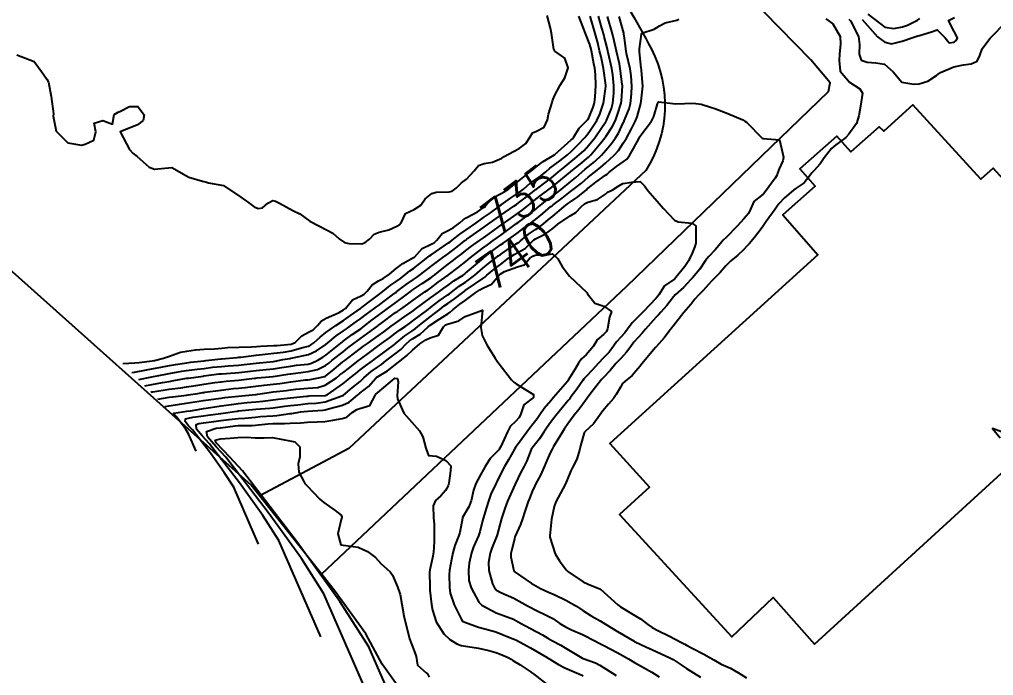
# Model space of a CAD drawing. Header units: metres. Extents: x 307586 to 320046, y 7427249 to 7434250.
# Drawn here: x 314086.2 to 314198.5, y 7432614.6 to 7432690.2 of the extents above; entities that cross this region are included whole.
import ezdxf
from ezdxf.enums import TextEntityAlignment as Align

# ---------------------------------------------------------------- set-up
doc = ezdxf.new("R2010")
doc.units = ezdxf.units.M
doc.header["$MEASUREMENT"] = 0
for name, color, linetype in [('Area', 45, 'Continuous'), ('Cotas', 45, 'Continuous'), ('Curvas de Nivel 1m', 11, 'Continuous'), ('Curvas de Nivel 5m', 15, 'Continuous'), ('Edificações', 30, 'Continuous'), ('Vias Primárias', 230, 'Continuous')]:
    doc.layers.add(name, color=color, linetype=linetype)
doc.styles.add('Style-STANDARD', font='STANDARD.shx')

msp = doc.modelspace()

# ---------------------------------------------------------------- linework, layer by layer
at = {"layer": 'Area'}
msp.add_polyline3d([(314131.15, 7432611.55, 744.81), (314128.01, 7432615.96, 744.06), (314126.11, 7432619.43, 744.11), (314122.59, 7432624.31, 744.22), (314121.35, 7432625.88, 744.06), (314112.9, 7432636.58, 744.22), (314074.12, 7432671.18, 732.01)], dxfattribs=at)
at = {"layer": 'Curvas de Nivel 1m', "flags": 128}
for points, elevation in [([(314085.89, 7432686.15), (314087.88, 7432685.38), (314088.73, 7432684.22), (314089.36, 7432683.36), (314089.52, 7432683.01), (314089.84, 7432681.35), (314090.12, 7432679.35), (314090.09, 7432679.07), (314090.42, 7432677.34), (314091.77, 7432675.99), (314093.34, 7432675.73), (314093.77, 7432675.84), (314094.75, 7432676.32), (314095.01, 7432677.29), (314094.81, 7432678.28), (314095.81, 7432678.57), (314096.91, 7432678.16), (314097.11, 7432679.27), (314097.55, 7432679.53), (314097.82, 7432679.66), (314098.87, 7432680.2), (314099.83, 7432680.21), (314100.56, 7432679.22), (314100.45, 7432678.58), (314099.8, 7432678.09), (314097.79, 7432677.26), (314098.87, 7432675.24), (314099.31, 7432674.79), (314099.76, 7432674.45), (314101.14, 7432673.22), (314101.74, 7432672.96), (314103.74, 7432673.18), (314105.73, 7432672.05), (314107.3, 7432671.58), (314107.73, 7432671.47), (314107.99, 7432671.4), (314109.72, 7432671.11), (314111.7, 7432669.76), (314112.63, 7432669.08), (314113.24, 7432668.62), (314113.69, 7432668.44), (314114.22, 7432668.52), (314114.82, 7432669.05), (314115.38, 7432669.36), (314115.7, 7432669.29), (314116.17, 7432669.04), (314117.68, 7432668.22), (314118.51, 7432667.84), (314119.67, 7432666.99), (314121.66, 7432665.94), (314122.31, 7432665.61), (314123.05, 7432664.95), (314123.65, 7432664.51), (314124.15, 7432664.43), (314125.64, 7432664.36), (314126.04, 7432664.52), (314126.52, 7432664.91), (314127.07, 7432665.5), (314127.66, 7432665.73), (314128.76, 7432665.98), (314129.67, 7432666.42), (314129.96, 7432666.58), (314130.21, 7432666.86), (314130.68, 7432667.86), (314131.69, 7432668.31), (314132.45, 7432668.84), (314132.97, 7432669.56), (314133.71, 7432670.18), (314134.22, 7432670.32), (314135.72, 7432670.36), (314136.08, 7432670.44), (314136.52, 7432670.79), (314137.12, 7432671.39), (314137.73, 7432671.82), (314138.59, 7432672.77), (314139.11, 7432673.4), (314139.76, 7432673.62), (314140.72, 7432673.78), (314141.77, 7432674.25), (314142.06, 7432674.43), (314142.55, 7432674.72), (314143.78, 7432675.35), (314144.56, 7432675.92), (314145.06, 7432676.69), (314145.33, 7432677.15), (314145.8, 7432677.37), (314146.67, 7432677.8), (314147.05, 7432678.67), (314147.17, 7432679.32), (314147.58, 7432680.66), (314147.64, 7432680.86), (314147.85, 7432681.42), (314148.5, 7432682.65), (314149.04, 7432683.48), (314149.43, 7432684.64), (314149.04, 7432685.78), (314147.91, 7432686.58), (314147.84, 7432686.66), (314147.8, 7432686.78), (314147.52, 7432688.66), (314147.41, 7432689.2), (314147, 7432690.67)], 732), ([(314098.12, 7432650.6), (314099.47, 7432650.65), (314099.99, 7432650.71), (314101.48, 7432650.89), (314101.75, 7432650.93), (314102.78, 7432651.19), (314103.49, 7432651.45), (314104.77, 7432651.89), (314105.49, 7432652.02), (314106.49, 7432652.16), (314107.49, 7432652.23), (314108.66, 7432652.28), (314109.5, 7432652.37), (314110.18, 7432652.42), (314111.5, 7432652.45), (314112.92, 7432652.49), (314113.5, 7432652.55), (314113.97, 7432652.59), (314115.5, 7432652.65), (314115.87, 7432652.67), (314117.5, 7432652.83), (314117.98, 7432653.01), (314118.75, 7432653.77), (314119.52, 7432654.18), (314120.03, 7432654.48), (314120.55, 7432654.98), (314121, 7432655.51), (314121.54, 7432655.8), (314123.05, 7432656.45), (314123.55, 7432656.76), (314123.66, 7432656.83), (314123.76, 7432656.94), (314124.57, 7432657.92), (314125.57, 7432658.39), (314125.92, 7432658.57), (314126.25, 7432658.91), (314126.83, 7432659.66), (314127.59, 7432660.11), (314128.1, 7432660.39), (314128.83, 7432660.88), (314129.61, 7432661.52), (314130.36, 7432662.12), (314131.62, 7432662.78), (314131.71, 7432662.85), (314132.62, 7432663.85), (314133.65, 7432664.34), (314133.97, 7432664.5), (314134.28, 7432664.81), (314134.91, 7432665.56), (314135.66, 7432665.95), (314136.23, 7432666.24), (314136.95, 7432666.79), (314137.32, 7432667.14), (314137.68, 7432667.35), (314138.99, 7432668.06), (314139.69, 7432668.55), (314139.81, 7432668.63), (314139.92, 7432668.75), (314140.76, 7432669.69), (314141.71, 7432670.19), (314142.07, 7432670.37), (314142.58, 7432670.72), (314143.73, 7432671.62), (314144.34, 7432672.09), (314145.09, 7432672.69), (314145.44, 7432672.99), (314145.75, 7432673.25), (314146.57, 7432673.87), (314147.77, 7432674.57), (314147.82, 7432674.61), (314147.88, 7432674.66), (314149.79, 7432676.34), (314149.94, 7432676.48), (314150.05, 7432676.63), (314150.72, 7432677.71), (314151.63, 7432678.61), (314151.73, 7432678.7), (314151.82, 7432678.89), (314152.31, 7432680.13), (314152.45, 7432680.6), (314152.56, 7432681.31), (314152.63, 7432682.6), (314152.6, 7432683.88), (314152.51, 7432684.6), (314152.41, 7432685.12), (314152.14, 7432686.61), (314152.1, 7432686.79), (314151.92, 7432687.33), (314151.42, 7432688.62), (314151.14, 7432689.42), (314150.67, 7432690.62)], 733), ([(314099.14, 7432649.55), (314099.46, 7432649.59), (314100.82, 7432649.86), (314101.46, 7432649.98), (314102.5, 7432650.17), (314103.47, 7432650.36), (314104.16, 7432650.49), (314105.48, 7432650.68), (314105.9, 7432650.73), (314107.48, 7432650.91), (314107.68, 7432650.93), (314109.4, 7432651.11), (314109.48, 7432651.12), (314111.28, 7432651.29), (314111.49, 7432651.31), (314111.72, 7432651.32), (314113.49, 7432651.55), (314114.84, 7432651.69), (314115.49, 7432651.76), (314116.62, 7432651.9), (314117.49, 7432652.06), (314118.95, 7432652.45), (314119.5, 7432652.6), (314119.76, 7432652.72), (314120.1, 7432652.98), (314120.85, 7432653.64), (314121.52, 7432654.15), (314122, 7432654.49), (314122.66, 7432654.95), (314123.54, 7432655.55), (314124.36, 7432656.12), (314125.51, 7432656.92), (314125.53, 7432656.94), (314125.55, 7432656.95), (314126.65, 7432657.82), (314127.57, 7432658.49), (314128.08, 7432658.89), (314128.9, 7432659.57), (314129.59, 7432660.04), (314130.09, 7432660.37), (314130.71, 7432660.86), (314131.2, 7432661.26), (314131.61, 7432661.55), (314133.26, 7432662.83), (314133.46, 7432662.98), (314133.63, 7432663.1), (314134.66, 7432663.78), (314135.65, 7432664.48), (314135.83, 7432664.61), (314136.06, 7432664.8), (314136.95, 7432665.5), (314137.66, 7432665.98), (314138.81, 7432666.76), (314139.68, 7432667.39), (314140.47, 7432667.96), (314141.5, 7432668.73), (314141.61, 7432668.82), (314141.7, 7432668.88), (314142.79, 7432669.63), (314143.72, 7432670.24), (314143.99, 7432670.43), (314144.3, 7432670.69), (314145.07, 7432671.35), (314145.73, 7432671.82), (314146.24, 7432672.17), (314146.84, 7432672.67), (314147.33, 7432673.08), (314147.75, 7432673.4), (314148.47, 7432673.95), (314149.34, 7432674.64), (314149.78, 7432675.02), (314150.6, 7432675.81), (314151.34, 7432676.61), (314151.55, 7432676.86), (314151.8, 7432677.18), (314152.73, 7432678.6), (314153.09, 7432679.32), (314153.52, 7432680.58), (314153.79, 7432682.51), (314153.79, 7432682.58), (314153.79, 7432682.66), (314153.49, 7432684.59), (314153.22, 7432685.9), (314153.06, 7432686.59), (314152.84, 7432687.51), (314152.54, 7432688.6), (314151.96, 7432690.61)], 734), ([(314100.64, 7432648.02), (314101.44, 7432648.18), (314102.66, 7432648.41), (314103.45, 7432648.53), (314104, 7432648.62), (314105.45, 7432648.88), (314105.69, 7432648.91), (314107.38, 7432649.14), (314107.44, 7432649.15), (314109.19, 7432649.38), (314109.46, 7432649.4), (314111.04, 7432649.51), (314111.46, 7432649.55), (314112.83, 7432649.7), (314113.46, 7432649.77), (314114.64, 7432649.88), (314115.47, 7432649.97), (314116.39, 7432650.11), (314117.47, 7432650.29), (314118.11, 7432650.38), (314119.48, 7432650.52), (314119.85, 7432650.62), (314120.57, 7432650.98), (314121.14, 7432651.32), (314121.49, 7432651.56), (314123.24, 7432652.94), (314123.39, 7432653.06), (314123.51, 7432653.15), (314124.54, 7432653.91), (314125.53, 7432654.6), (314125.72, 7432654.73), (314125.96, 7432654.92), (314126.85, 7432655.6), (314127.55, 7432656.11), (314128.58, 7432656.88), (314129.56, 7432657.6), (314130.29, 7432658.14), (314131.22, 7432658.85), (314131.42, 7432659), (314131.58, 7432659.11), (314132.62, 7432659.8), (314133.6, 7432660.47), (314133.8, 7432660.62), (314134.06, 7432660.82), (314134.92, 7432661.5), (314135.62, 7432662.02), (314136.06, 7432662.36), (314136.6, 7432662.79), (314137.17, 7432663.24), (314137.64, 7432663.6), (314138.31, 7432664.1), (314139.21, 7432664.76), (314139.66, 7432665.07), (314140.63, 7432665.77), (314141.67, 7432666.52), (314141.97, 7432666.73), (314143.69, 7432667.94), (314144.12, 7432668.26), (314144.66, 7432668.69), (314145.24, 7432669.15), (314145.71, 7432669.51), (314146.37, 7432670.02), (314147.24, 7432670.66), (314147.51, 7432670.87), (314147.73, 7432671.04), (314149.66, 7432672.63), (314149.71, 7432672.67), (314149.74, 7432672.7), (314150.8, 7432673.57), (314151.77, 7432674.36), (314151.91, 7432674.47), (314152.04, 7432674.61), (314153.18, 7432675.99), (314153.67, 7432676.58), (314153.79, 7432676.75), (314154.51, 7432677.86), (314154.87, 7432678.57), (314155.13, 7432679.26), (314155.53, 7432680.56), (314155.58, 7432680.83), (314155.68, 7432682.56), (314155.67, 7432682.76), (314155.44, 7432684.56), (314155.34, 7432685.12), (314155.01, 7432686.57), (314154.74, 7432687.76), (314154.55, 7432688.57), (314153.98, 7432690.56)], 736), ([(314101.35, 7432647.3), (314101.43, 7432647.31), (314101.56, 7432647.33), (314103.44, 7432647.62), (314104.8, 7432647.8), (314105.44, 7432647.9), (314106.52, 7432648.07), (314107.44, 7432648.21), (314108.71, 7432648.38), (314109.45, 7432648.48), (314110.01, 7432648.54), (314111.45, 7432648.68), (314113.27, 7432648.88), (314113.45, 7432648.9), (314113.59, 7432648.92), (314115, 7432649.04), (314115.42, 7432649.08), (314115.45, 7432649.09), (314117.13, 7432649.35), (314117.46, 7432649.4), (314118.89, 7432649.57), (314119.46, 7432649.65), (314120.55, 7432649.9), (314121.47, 7432650.35), (314121.83, 7432650.62), (314122.25, 7432650.96), (314123.49, 7432651.95), (314124.05, 7432652.38), (314124.75, 7432652.93), (314125.18, 7432653.25), (314125.51, 7432653.48), (314126.36, 7432654.07), (314127.46, 7432654.9), (314127.5, 7432654.93), (314127.53, 7432654.96), (314127.79, 7432655.15), (314129.55, 7432656.45), (314129.8, 7432656.62), (314130.15, 7432656.86), (314130.97, 7432657.44), (314131.56, 7432657.87), (314132.92, 7432658.83), (314133.31, 7432659.09), (314133.58, 7432659.28), (314134.46, 7432659.94), (314135.6, 7432660.77), (314135.62, 7432660.78), (314135.65, 7432660.8), (314136.76, 7432661.63), (314137.62, 7432662.33), (314138.15, 7432662.77), (314138.98, 7432663.41), (314139.64, 7432663.9), (314140.12, 7432664.27), (314140.77, 7432664.74), (314141.29, 7432665.1), (314141.66, 7432665.38), (314143.48, 7432666.7), (314143.67, 7432666.84), (314144.75, 7432667.63), (314145.69, 7432668.37), (314145.86, 7432668.51), (314146.07, 7432668.68), (314146.98, 7432669.39), (314147.71, 7432669.93), (314148.13, 7432670.24), (314148.63, 7432670.65), (314149.73, 7432671.55), (314150.33, 7432672.03), (314151, 7432672.62), (314151.4, 7432672.96), (314151.75, 7432673.24), (314152.52, 7432673.85), (314153.26, 7432674.59), (314153.78, 7432675.15), (314154.44, 7432675.92), (314154.9, 7432676.57), (314155.22, 7432677.14), (314155.81, 7432678.4), (314155.87, 7432678.51), (314155.89, 7432678.56), (314156.45, 7432679.93), (314156.62, 7432680.55), (314156.75, 7432681.65), (314156.78, 7432682.55), (314156.69, 7432683.74), (314156.56, 7432684.55), (314156.17, 7432686.3), (314156.12, 7432686.56), (314155.93, 7432688.07), (314155.86, 7432688.56), (314155.85, 7432688.65), (314155.33, 7432690.57)], 737), ([(314102.14, 7432646.48), (314103.43, 7432646.69), (314103.85, 7432646.75), (314105.43, 7432646.95), (314105.62, 7432646.97), (314106.74, 7432647.15), (314107.34, 7432647.24), (314107.43, 7432647.25), (314107.57, 7432647.27), (314109.44, 7432647.52), (314110.84, 7432647.69), (314111.44, 7432647.75), (314112.2, 7432647.83), (314113.44, 7432647.97), (314114.4, 7432648.09), (314115.44, 7432648.2), (314116.19, 7432648.29), (314117.45, 7432648.47), (314119.15, 7432648.7), (314119.45, 7432648.72), (314119.69, 7432648.75), (314120.85, 7432648.98), (314121.34, 7432649.08), (314121.46, 7432649.14), (314122.47, 7432649.95), (314123.48, 7432650.78), (314123.57, 7432650.85), (314123.69, 7432650.94), (314124.71, 7432651.71), (314125.5, 7432652.3), (314125.85, 7432652.57), (314126.32, 7432652.91), (314127.01, 7432653.4), (314127.52, 7432653.76), (314128.17, 7432654.24), (314129.05, 7432654.88), (314129.54, 7432655.24), (314130.49, 7432655.92), (314131.55, 7432656.66), (314131.81, 7432656.85), (314133.57, 7432658.16), (314133.95, 7432658.44), (314134.48, 7432658.81), (314135.12, 7432659.26), (314135.59, 7432659.62), (314136.27, 7432660.12), (314137.33, 7432660.78), (314137.49, 7432660.89), (314137.6, 7432660.98), (314139.21, 7432662.35), (314139.62, 7432662.7), (314139.65, 7432662.72), (314139.68, 7432662.75), (314140.76, 7432663.61), (314141.65, 7432664.25), (314141.93, 7432664.44), (314142.34, 7432664.72), (314143.66, 7432665.69), (314144.24, 7432666.13), (314145, 7432666.69), (314145.39, 7432666.97), (314145.68, 7432667.19), (314146.51, 7432667.85), (314147.45, 7432668.66), (314147.58, 7432668.77), (314147.7, 7432668.85), (314148.73, 7432669.62), (314149.72, 7432670.41), (314149.84, 7432670.51), (314150, 7432670.63), (314150.96, 7432671.38), (314151.74, 7432672.04), (314152.42, 7432672.6), (314153.16, 7432673.18), (314153.76, 7432673.71), (314154.23, 7432674.11), (314154.75, 7432674.57), (314155.22, 7432675.12), (314155.79, 7432675.96), (314156.02, 7432676.33), (314156.16, 7432676.56), (314156.74, 7432677.61), (314157.2, 7432678.55), (314157.37, 7432679), (314157.81, 7432680.54), (314157.81, 7432680.57), (314157.85, 7432680.79), (314158.04, 7432682.54), (314157.89, 7432684.35), (314157.87, 7432684.54), (314157.86, 7432684.57), (314157.64, 7432686.54), (314157.64, 7432686.82), (314157.88, 7432688.54), (314157.89, 7432688.59), (314157.93, 7432688.65), (314159.34, 7432689.12), (314159.95, 7432689.5), (314160.61, 7432689.85), (314161.96, 7432690.13), (314162.19, 7432690.25)], 738), ([(314179.13, 7432690.28), (314179.95, 7432689.7), (314180.8, 7432688.26), (314180.81, 7432687.38), (314180.72, 7432686.26), (314180.67, 7432685.5), (314180.8, 7432684.26), (314181.87, 7432683.01), (314183.06, 7432682.23), (314183.35, 7432681.72), (314183.11, 7432680.23), (314182.95, 7432679.11), (314182.65, 7432678.24), (314181.8, 7432677), (314181.44, 7432676.61), (314180.98, 7432676.26), (314180.28, 7432675.77), (314179.78, 7432675.34), (314178.94, 7432674.28), (314178.47, 7432673.58), (314177.75, 7432672.78), (314177.51, 7432672.54), (314177.32, 7432672.3), (314176.63, 7432671.41), (314175.73, 7432670.78), (314175.46, 7432670.59), (314175.15, 7432670.33), (314174.37, 7432669.68), (314173.7, 7432668.98), (314173.45, 7432668.6), (314173.28, 7432668.35), (314172.26, 7432666.94), (314171.86, 7432666.37), (314171.67, 7432666.1), (314170.91, 7432665.12), (314170.28, 7432664.38), (314169.99, 7432664.05), (314169.64, 7432663.7), (314168.97, 7432663.06), (314168.2, 7432662.41), (314167.62, 7432661.82), (314166.97, 7432661.07), (314166.31, 7432660.43), (314165.94, 7432660.09), (314165.59, 7432659.69), (314165.01, 7432659.01), (314164.46, 7432658.45), (314164.04, 7432657.99), (314163.56, 7432657.4), (314162.78, 7432656.47), (314161.54, 7432654.9), (314161.35, 7432654.67), (314161.21, 7432654.49), (314160.49, 7432653.53), (314159.56, 7432652.51), (314159.53, 7432652.48), (314159.5, 7432652.44), (314157.93, 7432650.53), (314157.72, 7432650.29), (314157.47, 7432649.98), (314156.81, 7432649.2), (314156.01, 7432648.55), (314155.71, 7432648.3), (314155.45, 7432647.86), (314154.98, 7432647.02), (314154.64, 7432646.57), (314154.08, 7432645.92), (314153.42, 7432645.13), (314153.05, 7432644.59), (314152.37, 7432643.63), (314151.38, 7432642.75), (314151.32, 7432642.67), (314151.29, 7432642.61), (314150.86, 7432641.12), (314150.73, 7432640.62), (314150.42, 7432639.55), (314149.94, 7432638.62), (314149.73, 7432638.23), (314149.32, 7432637.17), (314149.08, 7432636.63), (314148.83, 7432636.16), (314148.02, 7432634.65), (314147.82, 7432634.12), (314147.52, 7432632.66), (314147.31, 7432630.72), (314147.31, 7432630.66), (314147.33, 7432630.57), (314147.93, 7432628.65), (314148.44, 7432627.87), (314149.19, 7432626.83), (314149.39, 7432626.63), (314151.18, 7432625.44), (314151.73, 7432625.15), (314153.17, 7432624.58), (314155.15, 7432622.79), (314155.45, 7432622.56), (314157.13, 7432621.56), (314157.77, 7432621.17), (314158.63, 7432620.52), (314159.12, 7432620.19), (314159.78, 7432619.84), (314161.1, 7432619.17), (314162.41, 7432618.47), (314162.87, 7432618.25), (314163.09, 7432618.14), (314163.73, 7432617.81), (314165.08, 7432617.12), (314166.21, 7432616.43), (314167.07, 7432615.96), (314168.14, 7432615.48), (314169.06, 7432614.95), (314169.97, 7432614.38)], 738), ([(314181.78, 7432690.25), (314181.96, 7432690.07), (314182.88, 7432688.24), (314183.01, 7432687.32), (314182.96, 7432686.23), (314183.22, 7432685.54), (314183.9, 7432685.29), (314184.89, 7432685.22), (314185.9, 7432685.08), (314186.9, 7432684.19), (314187.88, 7432682.99), (314189.28, 7432682.75), (314189.87, 7432682.8), (314190.9, 7432683.12), (314191.89, 7432683.77), (314192.08, 7432683.93), (314192.33, 7432684.12), (314193.9, 7432684.77), (314195.01, 7432684.98), (314195.9, 7432685.11), (314196.58, 7432685.4), (314196.87, 7432686.07), (314197.16, 7432686.82), (314197.93, 7432687.89), (314198.08, 7432688.06), (314199.96, 7432689.99)], 737), ([(314183.3, 7432690.23), (314183.95, 7432689.54), (314185.1, 7432688.21), (314185.93, 7432687.61), (314186.7, 7432687.42), (314187.93, 7432687.71), (314189.15, 7432688.16), (314189.74, 7432688.35), (314189.94, 7432688.39), (314191.3, 7432688.78), (314191.95, 7432689.02), (314192.88, 7432688.12), (314193.35, 7432687.53), (314193.93, 7432687.62), (314194.21, 7432687.82), (314194.29, 7432688.1), (314193.94, 7432688.85), (314193.26, 7432690.11), (314193.97, 7432690.45)], 736), ([(314102.95, 7432645.65), (314103.41, 7432645.72), (314104.67, 7432645.91), (314105.42, 7432646.02), (314106.41, 7432646.16), (314107.42, 7432646.31), (314108.81, 7432646.5), (314109.43, 7432646.59), (314109.88, 7432646.66), (314111.43, 7432646.83), (314113.4, 7432647.02), (314113.43, 7432647.03), (314113.46, 7432647.03), (314113.66, 7432647.06), (314115.2, 7432647.28), (314115.44, 7432647.31), (314116.98, 7432647.48), (314117.44, 7432647.54), (314118.05, 7432647.62), (314119.44, 7432647.75), (314120.59, 7432647.83), (314121.44, 7432648.1), (314122.73, 7432648.95), (314123.13, 7432649.27), (314123.46, 7432649.53), (314124.26, 7432650.14), (314125.25, 7432650.92), (314125.38, 7432651.02), (314125.48, 7432651.1), (314126.54, 7432651.86), (314127.5, 7432652.58), (314127.93, 7432652.89), (314128.84, 7432653.55), (314129.52, 7432654.07), (314129.98, 7432654.42), (314130.63, 7432654.86), (314131.17, 7432655.22), (314131.54, 7432655.5), (314133.28, 7432656.82), (314133.56, 7432657.04), (314134.56, 7432657.81), (314135.57, 7432658.49), (314135.75, 7432658.62), (314135.98, 7432658.8), (314136.87, 7432659.5), (314137.59, 7432659.96), (314138.08, 7432660.29), (314138.67, 7432660.76), (314139.61, 7432661.56), (314140.27, 7432662.09), (314141.07, 7432662.74), (314141.38, 7432662.98), (314141.63, 7432663.16), (314142.56, 7432663.79), (314143.65, 7432664.48), (314143.78, 7432664.57), (314143.93, 7432664.7), (314144.87, 7432665.48), (314145.67, 7432666.02), (314146.07, 7432666.27), (314146.6, 7432666.67), (314147.18, 7432667.16), (314147.68, 7432667.57), (314148.95, 7432668.64), (314149.37, 7432668.97), (314149.7, 7432669.2), (314150.55, 7432669.78), (314151.54, 7432670.61), (314151.64, 7432670.7), (314151.72, 7432670.77), (314152.61, 7432671.47), (314153.74, 7432672.28), (314153.91, 7432672.41), (314154.11, 7432672.58), (314155.02, 7432673.3), (314155.76, 7432673.83), (314156.19, 7432674.13), (314156.5, 7432674.55), (314156.97, 7432675.36), (314157.61, 7432676.54), (314157.67, 7432676.66), (314157.8, 7432676.88), (314159.04, 7432678.52), (314159.31, 7432679.03), (314159.73, 7432680.51), (314159.85, 7432680.72), (314161.84, 7432680.49), (314163.84, 7432680.58), (314164.75, 7432680.45), (314165.84, 7432680.1), (314166.32, 7432679.95), (314167.83, 7432679.4), (314169.57, 7432678.64), (314169.81, 7432678.52), (314169.98, 7432678.39), (314171.79, 7432676.55), (314171.92, 7432676.49), (314173.79, 7432676.34), (314174.26, 7432674.34), (314174.16, 7432673.94), (314173.75, 7432673.01), (314173.56, 7432672.53), (314173.53, 7432672.34), (314173.31, 7432671.92), (314172.13, 7432670.36), (314171.95, 7432670.13), (314171.72, 7432669.93), (314170.83, 7432669.26), (314170.45, 7432668.38), (314170.2, 7432667.87), (314169.68, 7432667.25), (314168.93, 7432666.4), (314167.66, 7432665.12), (314167.29, 7432664.79), (314166.98, 7432664.43), (314166.39, 7432663.69), (314165.63, 7432662.92), (314165.41, 7432662.65), (314165.28, 7432662.44), (314164.61, 7432661.45), (314163.75, 7432660.46), (314163.68, 7432660.38), (314163.6, 7432660.29), (314162.71, 7432659.35), (314161.76, 7432658.49), (314161.57, 7432658.28), (314160.79, 7432657.27), (314160.12, 7432656.5), (314159.85, 7432656.21), (314159.55, 7432655.89), (314158.35, 7432654.53), (314157.98, 7432654.08), (314157.52, 7432653.59), (314157.02, 7432653.03), (314156.66, 7432652.55), (314156.17, 7432651.88), (314155.49, 7432651.18), (314155.18, 7432650.87), (314154.93, 7432650.57), (314154.27, 7432649.78), (314153.46, 7432648.93), (314153.29, 7432648.75), (314153.15, 7432648.58), (314152.17, 7432647.33), (314151.62, 7432646.61), (314151.43, 7432646.34), (314150.7, 7432645.34), (314150.11, 7432644.62), (314149.81, 7432644.23), (314149.4, 7432643.63), (314148.99, 7432643.03), (314148.73, 7432642.64), (314147.74, 7432641.02), (314147.54, 7432640.66), (314147.36, 7432640.28), (314146.87, 7432639.14), (314146.68, 7432638.67), (314146.26, 7432637.74), (314145.68, 7432636.68), (314145.56, 7432636.43), (314145.3, 7432635.83), (314144.96, 7432635.02), (314144.83, 7432634.68), (314144.42, 7432633.54), (314144.16, 7432632.69), (314143.92, 7432632.03), (314143.33, 7432630.7), (314143.3, 7432630.64), (314143.24, 7432630.36), (314142.91, 7432629.01), (314142.84, 7432628.71), (314142.82, 7432628.32), (314143.16, 7432626.7), (314143.17, 7432626.68), (314143.19, 7432626.66), (314143.33, 7432626.56), (314145.18, 7432625.28), (314146.24, 7432624.67), (314147.17, 7432624.25), (314147.88, 7432623.94), (314149.15, 7432623.31), (314150.41, 7432622.62), (314151.14, 7432622.15), (314152.07, 7432621.53), (314153.13, 7432620.94), (314153.74, 7432620.57), (314155.11, 7432619.71), (314157.03, 7432618.6), (314157.09, 7432618.57), (314157.15, 7432618.54), (314158.48, 7432617.91), (314159.08, 7432617.64), (314160.66, 7432616.91), (314161.08, 7432616.72), (314161.23, 7432616.64), (314161.52, 7432616.48), (314162.46, 7432615.86), (314163.06, 7432615.46), (314164.67, 7432614.44)], 739), ([(314113.75, 7432629.78), (314110.88, 7432636.34), (314109.8, 7432638.03), (314108.2, 7432640.26), (314106.15, 7432642.93), (314105.69, 7432643.42), (314105.28, 7432643.9), (314105.31, 7432644.2), (314106.16, 7432644.39), (314107.4, 7432644.55), (314107.92, 7432644.62), (314109.41, 7432644.84), (314109.65, 7432644.87), (314111.25, 7432645.09), (314111.39, 7432645.11), (314111.41, 7432645.12), (314111.44, 7432645.12), (314113.42, 7432645.31), (314115.03, 7432645.43), (314115.42, 7432645.47), (314116.77, 7432645.67), (314117.42, 7432645.75), (314118.26, 7432645.84), (314119.42, 7432645.97), (314120.38, 7432646.02), (314121.43, 7432646.19), (314123.34, 7432646.85), (314123.43, 7432646.89), (314123.47, 7432646.9), (314123.52, 7432646.94), (314124.56, 7432647.81), (314125.45, 7432648.52), (314125.66, 7432648.71), (314125.88, 7432648.92), (314126.72, 7432649.65), (314127.47, 7432650.16), (314127.91, 7432650.46), (314128.43, 7432650.89), (314129.49, 7432651.71), (314130.15, 7432652.21), (314130.78, 7432652.86), (314131.15, 7432653.21), (314131.51, 7432653.43), (314132.38, 7432653.98), (314133.3, 7432654.82), (314133.53, 7432655.01), (314134.63, 7432655.72), (314135.55, 7432656.32), (314135.84, 7432656.51), (314136.17, 7432656.79), (314136.94, 7432657.41), (314137.56, 7432657.86), (314138.78, 7432658.76), (314139.24, 7432659.09), (314139.58, 7432659.26), (314140.6, 7432659.73), (314141.45, 7432660.73), (314141.52, 7432660.81), (314141.6, 7432660.87), (314142.08, 7432661.19), (314143.61, 7432661.73), (314144.37, 7432661.94), (314144.99, 7432662.69), (314145.35, 7432662.96), (314145.63, 7432663.05), (314147.15, 7432663.14), (314147.63, 7432663.22), (314148.24, 7432662.65), (314148.74, 7432661.77), (314149.6, 7432660.63), (314151.58, 7432658.76), (314151.68, 7432658.61), (314152.51, 7432657.55), (314153.56, 7432657.19), (314154.43, 7432656.57), (314154.21, 7432655.91), (314153.95, 7432654.58), (314153.84, 7432654.27), (314153.52, 7432653.94), (314152.78, 7432653.32), (314152.36, 7432652.6), (314151.49, 7432651.59), (314150.97, 7432651.13), (314150.64, 7432650.62), (314150.19, 7432649.91), (314149.45, 7432648.68), (314149.43, 7432648.65), (314149.42, 7432648.63), (314149.34, 7432648.52), (314147.76, 7432646.66), (314147.43, 7432646.29), (314146.67, 7432645.42), (314146.17, 7432644.67), (314145.87, 7432644.21), (314145.4, 7432643.62), (314144.97, 7432643.1), (314144.66, 7432642.69), (314144.13, 7432641.94), (314143.36, 7432640.9), (314143.24, 7432640.7), (314142.56, 7432639.49), (314142.09, 7432638.72), (314141.32, 7432637.23), (314141.16, 7432636.89), (314141.08, 7432636.73), (314140.52, 7432635.52), (314140.25, 7432634.74), (314140.02, 7432634), (314139.64, 7432632.75), (314139.56, 7432632.45), (314139.25, 7432631.19), (314139.1, 7432630.75), (314138.53, 7432629.46), (314138.28, 7432628.76), (314138.02, 7432627.59), (314137.93, 7432626.77), (314137.99, 7432625.58), (314138.25, 7432624.76), (314139.15, 7432623.08), (314139.47, 7432622.75), (314141.13, 7432621.87), (314141.98, 7432621.57), (314143.13, 7432621.12), (314143.95, 7432620.69), (314145.11, 7432620.06), (314146.46, 7432619.31), (314147.1, 7432618.95), (314147.62, 7432618.65), (314148.57, 7432618.12), (314149.08, 7432617.82), (314151.01, 7432616.67), (314151.07, 7432616.64), (314151.09, 7432616.63), (314151.15, 7432616.61), (314152.58, 7432616.1), (314153.07, 7432615.85), (314154.98, 7432614.63)], 741), ([(314120.93, 7432619.09), (314116.08, 7432630.2), (314114.23, 7432633.09), (314111.54, 7432636.85), (314108.06, 7432641.36), (314107.28, 7432642.21), (314106.58, 7432643.01), (314106.54, 7432643.57), (314106.86, 7432643.68), (314107.39, 7432643.75), (314108.61, 7432643.91), (314109.4, 7432644.01), (314110.35, 7432644.15), (314111.4, 7432644.25), (314112.18, 7432644.3), (314113.4, 7432644.42), (314113.98, 7432644.48), (314115.41, 7432644.55), (314115.85, 7432644.59), (314117.41, 7432644.82), (314117.58, 7432644.84), (314118.57, 7432645), (314119.41, 7432645.1), (314121.17, 7432645.22), (314121.42, 7432645.26), (314121.82, 7432645.37), (314123.42, 7432645.79), (314124.21, 7432646.15), (314125.14, 7432646.92), (314125.29, 7432647.06), (314125.44, 7432647.17), (314126.41, 7432647.95), (314127.25, 7432648.9), (314127.35, 7432649), (314127.46, 7432649.07), (314128.6, 7432649.75), (314129.48, 7432650.42), (314129.72, 7432650.62), (314130.02, 7432650.86), (314130.83, 7432651.52), (314131.5, 7432652.13), (314132.34, 7432652.84), (314133.03, 7432653.31), (314133.51, 7432653.53), (314134.47, 7432653.86), (314135.08, 7432654.8), (314135.3, 7432655.04), (314135.54, 7432655.13), (314136.83, 7432655.5), (314137.55, 7432656), (314139.55, 7432656.75), (314139.37, 7432654.75), (314139.52, 7432653.8), (314140.04, 7432652.74), (314141.02, 7432651.2), (314141.34, 7432650.73), (314141.48, 7432650.55), (314142.92, 7432648.71), (314143.18, 7432648.44), (314143.45, 7432648.26), (314144.56, 7432647.57), (314145.44, 7432647.02), (314145.45, 7432646.68), (314144.31, 7432645.81), (314143.93, 7432644.69), (314143.76, 7432644.34), (314143.4, 7432643.96), (314142.76, 7432643.34), (314142.44, 7432642.71), (314141.67, 7432641.03), (314141.49, 7432640.73), (314141.44, 7432640.65), (314141.36, 7432640.56), (314140.46, 7432639.63), (314139.87, 7432638.74), (314139.69, 7432638.39), (314139.32, 7432637.78), (314138.78, 7432636.76), (314138.54, 7432636), (314138.24, 7432634.77), (314137.97, 7432634.08), (314137.26, 7432632.83), (314137.24, 7432632.8), (314137.24, 7432632.78), (314136.93, 7432631.1), (314136.83, 7432630.78), (314136.38, 7432629.63), (314136.15, 7432628.79), (314135.99, 7432628.01), (314135.77, 7432626.79), (314135.72, 7432626.26), (314135.74, 7432624.79), (314135.84, 7432624.12), (314136.28, 7432622.79), (314137.13, 7432621.09), (314137.27, 7432620.92), (314137.53, 7432620.77), (314139.11, 7432620.22), (314139.82, 7432620.03), (314141.11, 7432619.67), (314142.8, 7432619), (314143.1, 7432618.87), (314143.46, 7432618.7), (314145.08, 7432617.85), (314147.02, 7432616.71), (314147.07, 7432616.68), (314147.11, 7432616.66), (314148.33, 7432615.9), (314149.06, 7432615.54), (314150.94, 7432614.72), (314151.05, 7432614.67), (314151.1, 7432614.65), (314151.16, 7432614.61)], 742), ([(314128.12, 7432608.4), (314121.27, 7432624.07), (314118.68, 7432628.12), (314114.86, 7432633.44), (314109.97, 7432639.8), (314108.85, 7432641), (314107.85, 7432642.14), (314107.75, 7432642.76), (314108.88, 7432643.12), (314109.31, 7432643.18), (314109.38, 7432643.19), (314111.06, 7432643.42), (314111.39, 7432643.44), (314113.01, 7432643.45), (314113.39, 7432643.47), (314114.8, 7432643.64), (314115.39, 7432643.66), (314116.74, 7432643.68), (314117.39, 7432643.7), (314118.62, 7432643.77), (314119.4, 7432643.82), (314120.52, 7432643.85), (314121.4, 7432643.9), (314122.31, 7432644.04), (314123.4, 7432644.25), (314123.93, 7432644.41), (314124.53, 7432644.93), (314125.06, 7432645.28), (314125.42, 7432645.4), (314126.58, 7432645.75), (314127.18, 7432646.9), (314127.28, 7432647.06), (314127.44, 7432647.2), (314129.4, 7432648.87), (314129.43, 7432648.9), (314129.45, 7432648.9), (314129.75, 7432648.87), (314129.83, 7432648.48), (314129.73, 7432646.87), (314129.78, 7432646.52), (314130.5, 7432644.86), (314131.4, 7432643.84), (314132.31, 7432642.84), (314132.67, 7432642.12), (314133.01, 7432640.83), (314133.35, 7432639.98), (314134.25, 7432639.91), (314135.34, 7432639.43), (314135.92, 7432638.79), (314135.88, 7432638.24), (314135.68, 7432636.8), (314135.62, 7432636.49), (314135.3, 7432635.95), (314134.74, 7432635.36), (314134.14, 7432634.81), (314133.89, 7432634.2), (314133.93, 7432632.81), (314133.97, 7432632.1), (314134, 7432630.81), (314133.98, 7432630.06), (314133.9, 7432628.81), (314133.81, 7432628.21), (314133.49, 7432626.82), (314133.46, 7432626.55), (314133.49, 7432624.82), (314133.5, 7432624.48), (314133.67, 7432622.81), (314133.78, 7432622.17), (314134.21, 7432620.81), (314135.1, 7432619.46), (314135.8, 7432618.79), (314136.59, 7432618.28), (314137.09, 7432618.11), (314137.85, 7432618), (314139.08, 7432617.81), (314140.28, 7432617.54), (314141.08, 7432617.3), (314141.5, 7432617.14), (314142.5, 7432616.71), (314142.87, 7432616.51), (314143.07, 7432616.38), (314143.89, 7432615.86), (314145.06, 7432615.09), (314145.62, 7432614.67), (314147.04, 7432613.56)], 743), ([(314199.39, 7432642.7), (314198.34, 7432643.1), (314199.23, 7432642.03)], 737), ([(314135.31, 7432597.71), (314126.46, 7432617.93), (314123.11, 7432623.17), (314118.2, 7432630.02), (314111.89, 7432638.23), (314110.44, 7432639.78), (314108.88, 7432641.44), (314108.74, 7432641.75), (314109.37, 7432641.89), (314110.49, 7432641.98), (314111.37, 7432642.08), (314112.4, 7432642.1), (314113.37, 7432642.02), (314114.41, 7432642.01), (314115.37, 7432642.05), (314116.55, 7432641.85), (314117.37, 7432641.69), (314117.92, 7432641.56), (314118.51, 7432641), (314118.51, 7432639.84), (314118.33, 7432639.01), (314118.4, 7432638.08), (314118.95, 7432637), (314119.1, 7432636.78), (314119.31, 7432636.52), (314120.81, 7432634.97), (314121.29, 7432634.58), (314122.58, 7432633.65), (314123.27, 7432633.13), (314123.36, 7432632.94), (314123.36, 7432632.84), (314123.26, 7432632.63), (314122.88, 7432630.95), (314123.22, 7432629.71), (314124.64, 7432629.51), (314125.22, 7432629.41), (314126.31, 7432628.91), (314127.21, 7432628.23), (314127.86, 7432627.55), (314128.58, 7432626.88), (314128.92, 7432626.6), (314129.19, 7432626.22), (314129.77, 7432624.86), (314130.06, 7432623.96), (314130.28, 7432622.86), (314130.49, 7432621.5), (314130.63, 7432620.85), (314131.1, 7432619.07), (314131.15, 7432618.85), (314131.7, 7432617.47), (314131.92, 7432616.84), (314132.06, 7432615.83), (314133.05, 7432614.96), (314133.21, 7432614.82), (314133.41, 7432614.45)], 744)]:
    msp.add_lwpolyline(points, dxfattribs=dict(at, elevation=elevation))
at = {"layer": 'Curvas de Nivel 5m', "flags": 128}
for points, elevation in [([(314183.97, 7432690.82), (314184.77, 7432690.21), (314185.95, 7432689.34), (314186.95, 7432689.19), (314187.95, 7432689.38), (314188.56, 7432689.57), (314189.7, 7432690.15), (314189.96, 7432690.32)], 735), ([(314099.94, 7432648.73), (314101.45, 7432649.04), (314102.25, 7432649.2), (314103.24, 7432649.4), (314103.46, 7432649.44), (314104.92, 7432649.71), (314105.46, 7432649.79), (314106.67, 7432649.94), (314107.47, 7432650.03), (314108.44, 7432650.15), (314109.47, 7432650.26), (314110.26, 7432650.32), (314111.47, 7432650.41), (314112.09, 7432650.47), (314113.48, 7432650.62), (314113.87, 7432650.67), (314115.48, 7432650.83), (314115.66, 7432650.86), (314116.55, 7432651.03), (314117.34, 7432651.17), (314117.48, 7432651.2), (314117.71, 7432651.24), (314119.49, 7432651.61), (314120.43, 7432652.04), (314121.5, 7432652.79), (314121.73, 7432652.97), (314122.71, 7432653.76), (314123.52, 7432654.35), (314123.87, 7432654.59), (314124.35, 7432654.93), (314125.05, 7432655.42), (314125.54, 7432655.77), (314126.2, 7432656.26), (314127.05, 7432656.9), (314127.34, 7432657.12), (314127.56, 7432657.28), (314129.17, 7432658.48), (314129.57, 7432658.77), (314129.63, 7432658.82), (314129.7, 7432658.87), (314130.76, 7432659.68), (314131.59, 7432660.26), (314131.95, 7432660.5), (314132.43, 7432660.84), (314133.61, 7432661.76), (314134.21, 7432662.22), (314134.99, 7432662.81), (314135.36, 7432663.07), (314135.63, 7432663.27), (314136.5, 7432663.93), (314137.61, 7432664.78), (314137.63, 7432664.8), (314137.65, 7432664.81), (314137.77, 7432664.9), (314139.67, 7432666.24), (314139.96, 7432666.45), (314140.38, 7432666.74), (314141.13, 7432667.28), (314141.68, 7432667.67), (314143.17, 7432668.71), (314143.48, 7432668.92), (314143.7, 7432669.08), (314144.62, 7432669.78), (314145.72, 7432670.63), (314145.75, 7432670.65), (314145.79, 7432670.68), (314146.88, 7432671.52), (314147.74, 7432672.18), (314148.32, 7432672.65), (314149.09, 7432673.3), (314149.76, 7432673.84), (314150.2, 7432674.19), (314150.71, 7432674.62), (314151.26, 7432675.14), (314151.78, 7432675.69), (314152.51, 7432676.6), (314153.81, 7432678.49), (314153.85, 7432678.55), (314153.87, 7432678.58), (314154.43, 7432679.98), (314154.59, 7432680.57), (314154.7, 7432681.73), (314154.7, 7432682.57), (314154.6, 7432683.86), (314154.48, 7432684.57), (314154.06, 7432686.43), (314154.02, 7432686.58), (314153.92, 7432686.97), (314153.58, 7432688.24), (314153.49, 7432688.59), (314153.31, 7432689.22), (314152.94, 7432690.6)], 735), ([(314106.56, 7432640.48), (314105.69, 7432642.48), (314105.35, 7432643), (314104.86, 7432643.68), (314104.25, 7432644.49), (314104.1, 7432644.64), (314103.98, 7432644.79), (314104, 7432644.88), (314105.47, 7432645.09), (314105.92, 7432645.15), (314107.2, 7432645.36), (314107.42, 7432645.39), (314107.71, 7432645.43), (314109.42, 7432645.7), (314110.64, 7432645.88), (314111.42, 7432645.98), (314112.42, 7432646.08), (314113.42, 7432646.17), (314114.23, 7432646.24), (314115.43, 7432646.4), (314115.99, 7432646.47), (314117.43, 7432646.63), (314119.26, 7432646.82), (314119.43, 7432646.84), (314119.57, 7432646.85), (314121.43, 7432646.91), (314121.64, 7432646.97), (314123.45, 7432648.26), (314123.83, 7432648.56), (314124.29, 7432648.93), (314124.95, 7432649.44), (314125.47, 7432649.85), (314126.06, 7432650.33), (314126.88, 7432650.91), (314127.23, 7432651.16), (314127.49, 7432651.34), (314129.41, 7432652.78), (314129.5, 7432652.85), (314130.59, 7432653.78), (314131.53, 7432654.4), (314131.8, 7432654.58), (314132.12, 7432654.84), (314133.54, 7432655.97), (314134.03, 7432656.33), (314134.63, 7432656.81), (314135.14, 7432657.22), (314135.56, 7432657.5), (314136.34, 7432658.02), (314137.3, 7432658.78), (314137.46, 7432658.9), (314137.58, 7432658.98), (314138.64, 7432659.71), (314139.6, 7432660.38), (314139.82, 7432660.53), (314140.06, 7432660.75), (314140.89, 7432661.45), (314141.62, 7432662.01), (314142.57, 7432662.72), (314143.19, 7432663.15), (314143.63, 7432663.38), (314144.48, 7432663.85), (314145.33, 7432664.68), (314145.49, 7432664.84), (314145.66, 7432664.94), (314146.81, 7432665.52), (314147.67, 7432666.15), (314148.26, 7432666.65), (314149.68, 7432667.58), (314150.33, 7432667.98), (314150.92, 7432668.62), (314151.32, 7432668.99), (314151.7, 7432669.16), (314152.82, 7432669.48), (314153.72, 7432670.1), (314153.97, 7432670.32), (314154.51, 7432670.57), (314155.26, 7432671.04), (314155.73, 7432671.31), (314156.79, 7432671.49), (314157.73, 7432671.56), (314158.25, 7432671.06), (314158.63, 7432670.53), (314159.7, 7432669.28), (314160.4, 7432668.5), (314161.68, 7432667.1), (314162.11, 7432666.91), (314163.68, 7432666.74), (314164.13, 7432666.46), (314164.14, 7432665.99), (314164.14, 7432664.46), (314164.05, 7432664.05), (314163.63, 7432663.1), (314163.42, 7432662.67), (314163.33, 7432662.46), (314162.89, 7432661.75), (314161.86, 7432660.49), (314161.74, 7432660.35), (314161.6, 7432660.26), (314160.54, 7432659.55), (314159.87, 7432658.51), (314159.75, 7432658.33), (314159.57, 7432658.12), (314158.07, 7432656.53), (314157.55, 7432656.02), (314156.81, 7432655.28), (314156.28, 7432654.55), (314155.97, 7432654.11), (314155.52, 7432653.63), (314155.01, 7432653.07), (314154.66, 7432652.57), (314154.16, 7432651.91), (314153.49, 7432651.23), (314152.88, 7432650.59), (314152.22, 7432649.85), (314151.46, 7432649.05), (314151.25, 7432648.82), (314151.11, 7432648.61), (314150.45, 7432647.62), (314149.68, 7432646.63), (314149.57, 7432646.49), (314149.43, 7432646.33), (314148.05, 7432644.65), (314147.77, 7432644.29), (314147.4, 7432643.79), (314146.92, 7432643.14), (314146.61, 7432642.67), (314146.13, 7432641.92), (314145.37, 7432640.96), (314145.24, 7432640.8), (314145.18, 7432640.68), (314144.66, 7432639.37), (314144.31, 7432638.69), (314143.96, 7432638.06), (314143.31, 7432636.7), (314142.43, 7432634.71), (314142.12, 7432633.88), (314141.76, 7432632.72), (314141.24, 7432630.83), (314141.23, 7432630.75), (314141.22, 7432630.73), (314140.64, 7432629.32), (314140.45, 7432628.74), (314140.27, 7432627.67), (314140.3, 7432626.74), (314140.72, 7432625.19), (314140.93, 7432624.73), (314141.17, 7432624.46), (314141.69, 7432624.2), (314143.16, 7432623.54), (314144.75, 7432622.68), (314145.14, 7432622.47), (314145.57, 7432622.24), (314147.13, 7432621.49), (314147.68, 7432621.21), (314148.49, 7432620.64), (314149.12, 7432620.24), (314149.82, 7432619.91), (314151.1, 7432619.35), (314152.6, 7432618.59), (314152.92, 7432618.41), (314153.09, 7432618.33), (314153.55, 7432618.11), (314155.08, 7432617.3), (314156.39, 7432616.55), (314157.07, 7432616.14), (314158.11, 7432615.57), (314159.06, 7432615.03), (314159.92, 7432614.5)], 740)]:
    msp.add_lwpolyline(points, dxfattribs=dict(at, elevation=elevation))
at = {"layer": 'Edificações'}
msp.add_lwpolyline([(314212.71, 7432657.41), (314198.41, 7432673.09), (314197, 7432671.81), (314189.17, 7432680.39), (314185.82, 7432677.34), (314185.27, 7432677.87), (314182, 7432674.97), (314180.38, 7432676.79), (314176.13, 7432673.01), (314177.9, 7432671.02), (314174.16, 7432667.7), (314178.22, 7432663.12), (314154.22, 7432641.37), (314158.79, 7432636.33), (314155.36, 7432633.21), (314168.28, 7432619.11), (314173.06, 7432623.63), (314177.83, 7432618.27), (314200.74, 7432639.17)], dxfattribs=at)
at = {"layer": 'Vias Primárias'}
msp.add_lwpolyline([(314121, 7432626.33), (314156.21, 7432659.51), (314179.43, 7432681.93), (314179.63, 7432682.94), (314177.41, 7432685.56), (314130.77, 7432733.21), (314102.88, 7432761.1, -0.454245), (314103.13, 7432764.89), (314135.39, 7432795.89), (314146.66, 7432806.42, -0.347516), (314153.25, 7432806.96, -0.140779), (314155.46, 7432804.36), (314163.22, 7432812.21), (314151.84, 7432820.04), (314141.13, 7432825.9), (314133.51, 7432829.64), (314129.13, 7432831.19, 0.026005), (314123.45, 7432832.86, 0.03505), (314118.8, 7432833.64, 0.218632), (314113.25, 7432831.7, 0.175663), (314109.51, 7432824.09, -0.027012), (314107.88, 7432814.23, -0.215184), (314101.79, 7432806.07), (314044.9, 7432775.68)], format="xyb", dxfattribs=at)
msp.add_lwpolyline([(314121, 7432626.33), (314156.21, 7432659.51), (314179.43, 7432681.93), (314179.63, 7432682.94), (314177.41, 7432685.56), (314130.77, 7432733.21), (314102.88, 7432761.1, -0.454245), (314103.13, 7432764.89), (314135.39, 7432795.89), (314146.66, 7432806.42, -0.347516), (314153.25, 7432806.96, -0.140779), (314155.46, 7432804.36), (314163.22, 7432812.21), (314151.84, 7432820.04), (314141.13, 7432825.9), (314133.51, 7432829.64), (314129.13, 7432831.19, 0.026005), (314123.45, 7432832.86, 0.03505), (314118.8, 7432833.64, 0.218632), (314113.25, 7432831.7, 0.175663), (314109.51, 7432824.09, -0.027012), (314107.88, 7432814.23, -0.215184), (314101.79, 7432806.07), (314044.9, 7432775.68)], format="xyb", dxfattribs=at)
at = {"layer": 'Vias Primárias', "elevation": 727.71}
msp.add_lwpolyline([(314064.36, 7432751.82, -0.002316), (314087.32, 7432756.33, -0.181335), (314094.84, 7432755.04), (314114.62, 7432736.01), (314127.03, 7432723.85), (314133.32, 7432717.29), (314144.11, 7432706.78), (314148.15, 7432702.56, -0.038294), (314153.26, 7432696.35, -0.033669), (314159.03, 7432686.8, -0.268347), (314158.37, 7432672.82), (314124.14, 7432640.81), (314113.88, 7432635.35)], format="xyb", dxfattribs=at)
msp.add_lwpolyline([(314064.36, 7432751.82, -0.002316), (314087.32, 7432756.33, -0.181335), (314094.84, 7432755.04), (314114.62, 7432736.01), (314127.03, 7432723.85), (314133.32, 7432717.29), (314144.11, 7432706.78), (314148.15, 7432702.56, -0.038294), (314153.26, 7432696.35, -0.033669), (314159.03, 7432686.8, -0.268347), (314158.37, 7432672.82), (314124.14, 7432640.81), (314113.88, 7432635.35)], format="xyb", dxfattribs=at)

# ---------------------------------------------------------------- texts
at = {"layer": 'Cotas', "style": 'Style-STANDARD'}
for s, rotation, p in [('735', 36.7784, (314143.85, 7432669.44, 735)), ('740', 35.4455, (314143.36, 7432663.06, 740))]:
    msp.add_text(s, height=4, rotation=rotation, dxfattribs=at).set_placement(p, align=Align.MIDDLE_CENTER)

doc.saveas('drawing.dxf')
